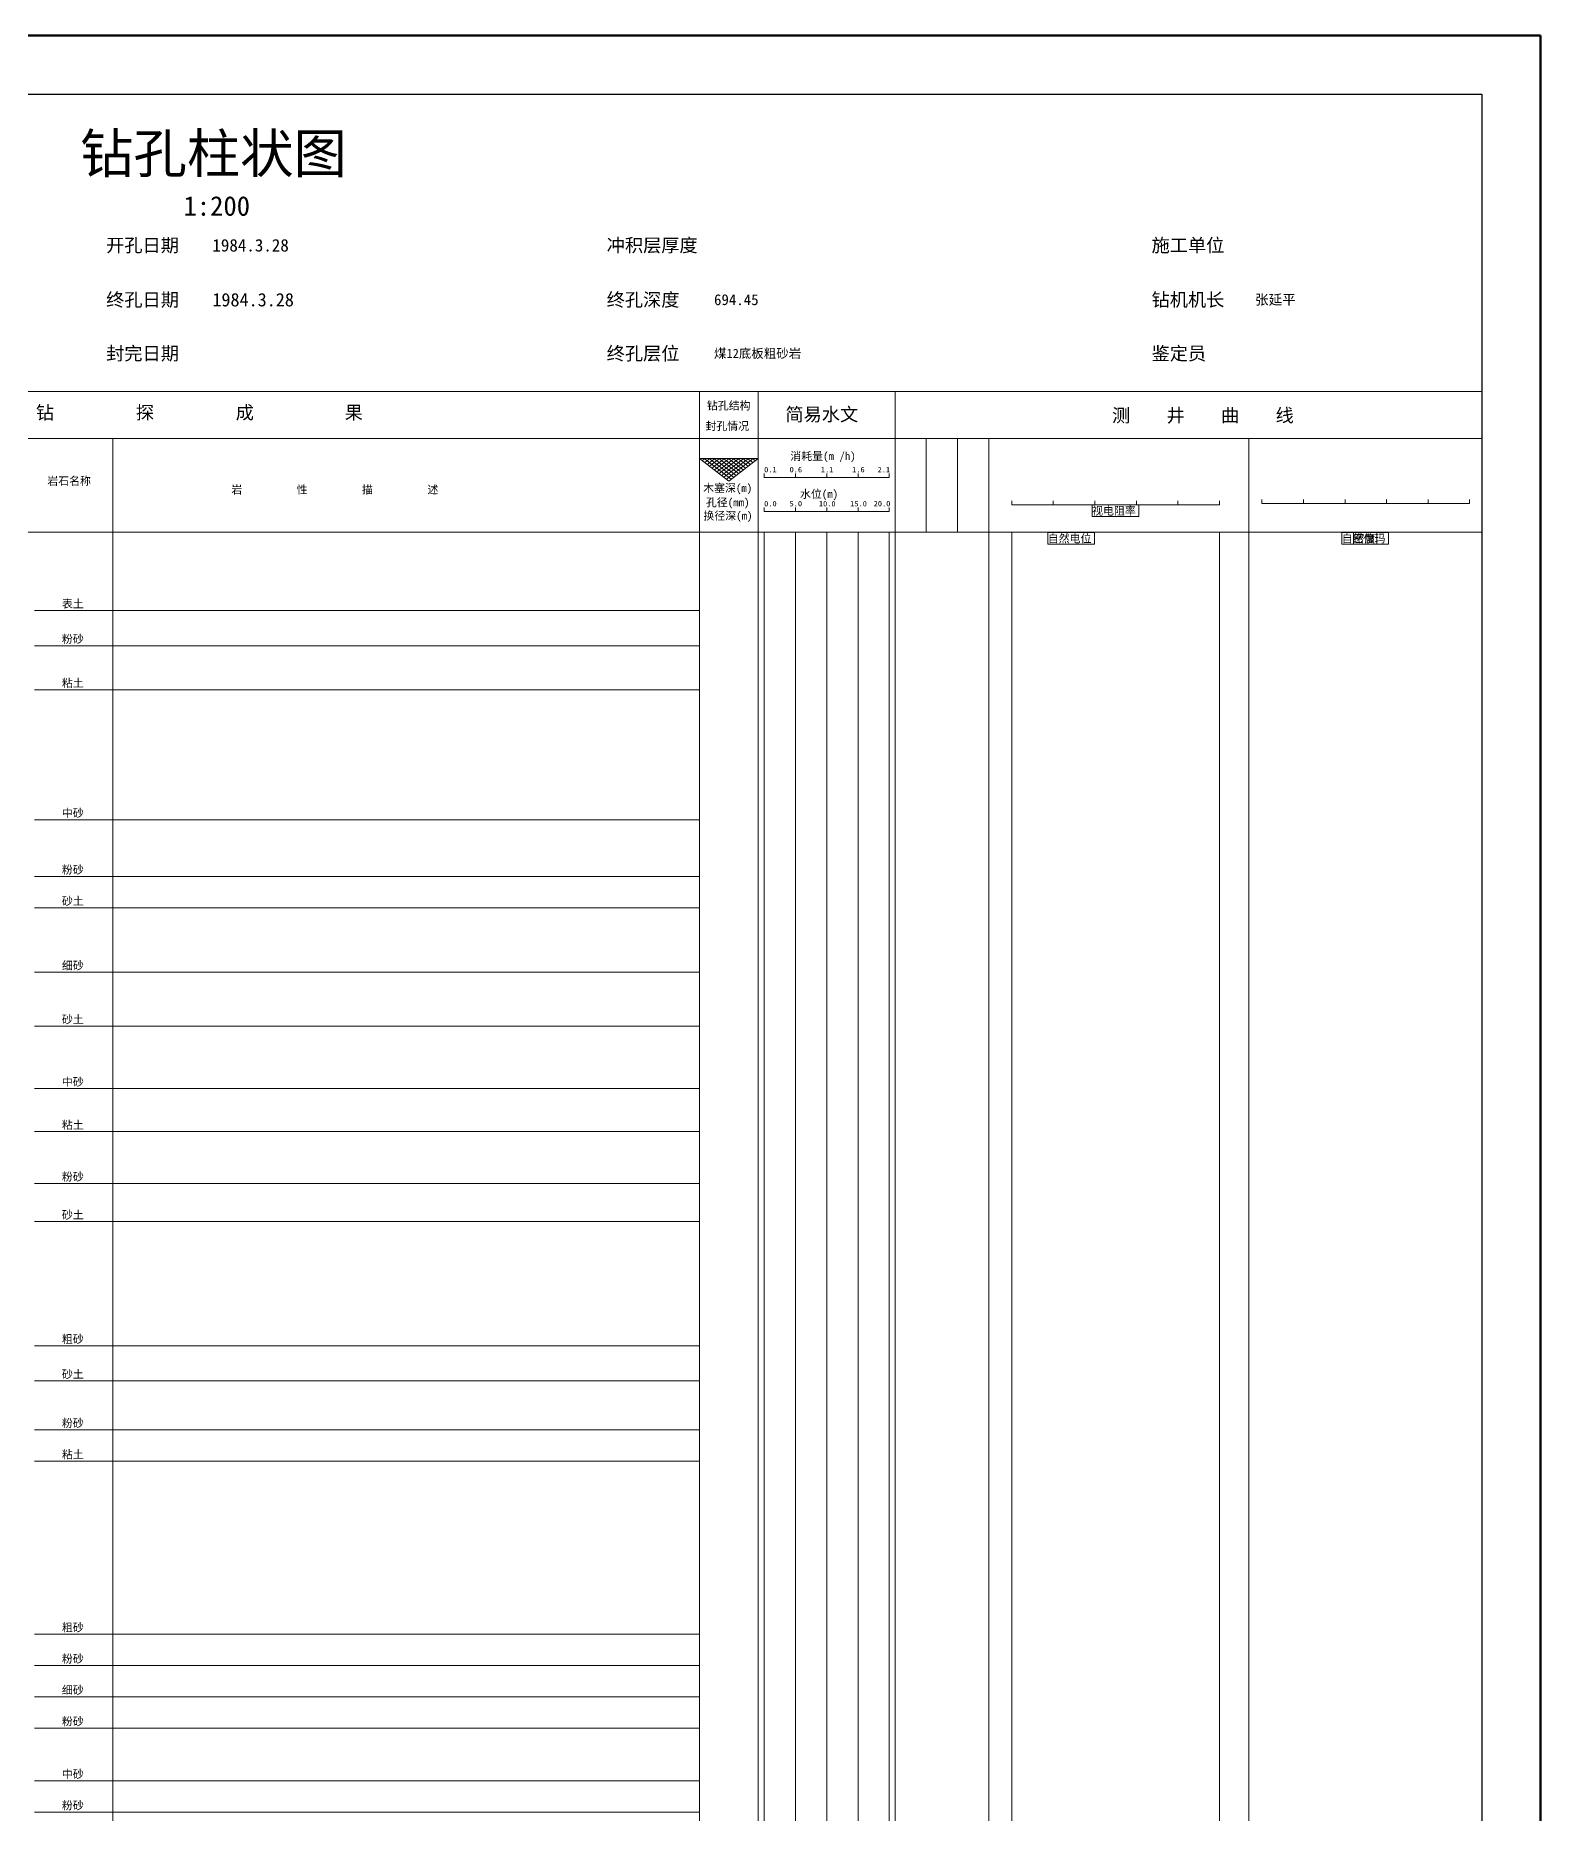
# Model space of a CAD drawing. Header units: inches. Extents: x -27 to 109, y -724 to 26.
# Drawn here: x 31.9 to 108.9, y -64.6 to 26.3 of the extents above; entities that cross this region are included whole.
import ezdxf

# ---------------------------------------------------------------- set-up
doc = ezdxf.new("R2010")
doc.units = ezdxf.units.IN
doc.header["$MEASUREMENT"] = 0
doc.layers.get('0').update_dxf_attribs({"lineweight": 0})
for name, color, linetype, lineweight, true_color in [('密度', 2, 'Continuous', 0, 0xffff00), ('自然伽玛', 5, 'Continuous', 0, 0x0000ff), ('自然电位', 1, 'Continuous', 0, 0xff0000), ('视电阻率', 3, 'Continuous', 0, 0x00ff00)]:
    doc.layers.add(name, color=color, linetype=linetype, lineweight=lineweight, true_color=true_color)
doc.styles.add('宋体', font='')
doc.styles.add('黑体', font='')
doc.styles.get('宋体').set_extended_font_data('宋体')
doc.styles.get('黑体').set_extended_font_data('黑体')

msp = doc.modelspace()

# ---------------------------------------------------------------- linework, layer by layer
at = {"lineweight": 100}
for p, q in [((-26.918, 26.296), (108.882, 26.296)), ((108.882, 26.296), (108.882, -724.212))]:
    msp.add_line(p, q, dxfattribs=at)
at = {"lineweight": 30}
for p, q in [((-23.918, 23.296), (105.882, 23.296)), ((105.882, 23.296), (105.882, -721.212))]:
    msp.add_line(p, q, dxfattribs=at)
at = {"lineweight": 15}
for p, q in [((69.19, 3.698), (69.19, 3.898)), ((70.79, 3.698), (70.79, 3.898)), ((72.39, 3.698), (72.39, 3.898)), ((73.99, 3.698), (73.99, 3.898)), ((75.59, 3.698), (75.59, 3.898)), ((69.19, 1.958), (69.19, 2.158)), ((70.79, 1.958), (70.79, 2.158)), ((72.39, 1.958), (72.39, 2.158)), ((73.99, 1.958), (73.99, 2.158)), ((75.59, 1.958), (75.59, 2.158)), ((81.851, 2.304), (81.851, 2.504)), ((81.851, 2.304), (92.466, 2.304)), ((83.974, 2.304), (83.974, 2.504)), ((86.097, 2.304), (86.097, 2.504)), ((88.22, 2.304), (88.22, 2.504)), ((90.343, 2.304), (90.343, 2.504)), ((92.466, 2.304), (92.466, 2.504)), ((94.645, 2.366), (94.645, 2.566)), ((94.645, 2.366), (105.259, 2.366)), ((96.768, 2.366), (96.768, 2.566)), ((98.891, 2.366), (98.891, 2.566)), ((101.013, 2.366), (101.013, 2.566)), ((103.136, 2.366), (103.136, 2.566)), ((105.259, 2.366), (105.259, 2.566)), ((-23.918, 0.896), (105.882, 0.896))]:
    msp.add_line(p, q, dxfattribs=at)
at = {"linetype": 'Continuous', "lineweight": 15}
for p, q in [((35.882, 0.896), (35.882, -693.554)), ((65.882, 0.896), (65.882, -693.554)), ((68.882, 0.896), (68.882, -693.554)), ((69.19, 0.896), (69.19, -693.554)), ((69.19, 0.896), (69.19, -693.554)), ((70.79, 0.896), (70.79, -693.554)), ((70.79, 0.896), (70.79, -693.554)), ((72.39, 0.896), (72.39, -693.554)), ((72.39, 0.896), (72.39, -693.554)), ((73.99, 0.896), (73.99, -693.554)), ((73.99, 0.896), (73.99, -693.554)), ((75.59, 0.896), (75.59, -693.554)), ((75.59, 0.896), (75.59, -693.554)), ((75.882, 0.896), (75.882, -693.554)), ((31.882, -3.104), (35.882, -3.104)), ((35.882, -3.104), (65.882, -3.104)), ((31.882, -4.904), (35.882, -4.904)), ((35.882, -4.904), (65.882, -4.904)), ((31.882, -7.154), (35.882, -7.154)), ((35.882, -7.154), (65.882, -7.154)), ((31.882, -13.804), (35.882, -13.804)), ((35.882, -13.804), (65.882, -13.804)), ((31.882, -16.704), (35.882, -16.704)), ((35.882, -16.704), (65.882, -16.704)), ((31.882, -18.304), (35.882, -18.304)), ((35.882, -18.304), (65.882, -18.304)), ((31.882, -21.604), (35.882, -21.604)), ((35.882, -21.604), (65.882, -21.604)), ((31.882, -24.354), (35.882, -24.354)), ((35.882, -24.354), (65.882, -24.354)), ((31.882, -27.554), (35.882, -27.554)), ((35.882, -27.554), (65.882, -27.554)), ((31.882, -29.754), (35.882, -29.754)), ((35.882, -29.754), (65.882, -29.754)), ((31.882, -32.404), (35.882, -32.404)), ((35.882, -32.404), (65.882, -32.404)), ((31.882, -34.354), (35.882, -34.354)), ((35.882, -34.354), (65.882, -34.354)), ((31.882, -40.704), (35.882, -40.704)), ((35.882, -40.704), (65.882, -40.704)), ((31.882, -42.504), (35.882, -42.504)), ((35.882, -42.504), (65.882, -42.504)), ((31.882, -45.004), (35.882, -45.004)), ((35.882, -45.004), (65.882, -45.004)), ((31.882, -46.604), (35.882, -46.604)), ((35.882, -46.604), (65.882, -46.604)), ((31.882, -55.454), (35.882, -55.454)), ((35.882, -55.454), (65.882, -55.454)), ((31.882, -57.054), (35.882, -57.054)), ((35.882, -57.054), (65.882, -57.054)), ((31.882, -58.654), (35.882, -58.654)), ((35.882, -58.654), (65.882, -58.654)), ((31.882, -60.254), (35.882, -60.254)), ((35.882, -60.254), (65.882, -60.254)), ((31.882, -62.954), (35.882, -62.954)), ((35.882, -62.954), (65.882, -62.954)), ((31.882, -64.554), (35.882, -64.554)), ((35.882, -64.554), (65.882, -64.554))]:
    msp.add_line(p, q, dxfattribs=at)
at = {"lineweight": 30}
msp.add_lwpolyline([(105.882, 23.296), (105.882, -39.104)], dxfattribs=at)
at = {"lineweight": 15}
for points in [[(-23.918, 8.096), (105.882, 8.096)], [(65.882, 8.096), (65.882, 0.896)], [(68.882, 8.096), (68.882, 0.896)], [(75.882, 8.096), (75.882, 0.896)], [(-23.918, 5.696), (105.882, 5.696)], [(35.882, 5.696), (35.882, 0.896)], [(77.482, 5.696), (77.482, 0.896)], [(79.082, 5.696), (79.082, 0.896)], [(80.682, 5.696), (80.682, 0.896)], [(93.964, 5.696), (93.964, 0.896)], [(65.882, 4.67), (68.882, 4.67)], [(65.882, 4.67), (67.382, 3.517)], [(66.028, 4.557), (66.173, 4.67)], [(66.128, 4.67), (67.505, 3.612)], [(66.151, 4.463), (66.42, 4.67)], [(66.274, 4.368), (66.666, 4.67)], [(66.374, 4.67), (67.628, 3.706)], [(66.397, 4.274), (66.912, 4.67)], [(66.52, 4.179), (67.158, 4.67)], [(66.62, 4.67), (67.751, 3.801)], [(66.643, 4.085), (67.404, 4.67)], [(66.766, 3.99), (67.651, 4.67)], [(66.866, 4.67), (67.874, 3.895)], [(66.889, 3.895), (67.897, 4.67)], [(67.012, 3.801), (68.143, 4.67)], [(67.113, 4.67), (67.997, 3.99)], [(67.135, 3.706), (68.389, 4.67)], [(67.259, 3.612), (68.635, 4.67)], [(67.359, 4.67), (68.12, 4.085)], [(67.382, 3.517), (68.882, 4.67)], [(67.605, 4.67), (68.243, 4.179)], [(67.851, 4.67), (68.366, 4.274)], [(68.097, 4.67), (68.49, 4.368)], [(68.344, 4.67), (68.613, 4.463)], [(68.59, 4.67), (68.736, 4.557)], [(68.836, 4.67), (68.859, 4.652)], [(69.19, 3.698), (75.59, 3.698)], [(69.19, 1.958), (75.59, 1.958)]]:
    msp.add_lwpolyline(points, dxfattribs=at)
at = {"layer": '密度'}
msp.add_lwpolyline([(99.323, 0.286), (99.323, 0.885), (100.52, 0.885), (100.52, 0.286), (99.323, 0.286)], dxfattribs=at)
at = {"layer": '自然伽玛', "linetype": 'Continuous', "lineweight": 15}
msp.add_line((105.882, 0.896), (105.882, -693.554), dxfattribs=at)
at = {"layer": '自然伽玛'}
msp.add_lwpolyline([(98.723, 0.286), (98.723, 0.885), (101.117, 0.885), (101.117, 0.286), (98.723, 0.286)], dxfattribs=at)
at = {"layer": '自然电位', "linetype": 'Continuous', "lineweight": 15}
for p, q in [((80.682, 0.896), (80.682, -693.554)), ((93.964, 0.896), (93.964, -693.554))]:
    msp.add_line(p, q, dxfattribs=at)
at = {"layer": '自然电位'}
msp.add_lwpolyline([(83.69, 0.286), (83.69, 0.885), (86.084, 0.885), (86.084, 0.286), (83.69, 0.286)], dxfattribs=at)
at = {"layer": '视电阻率', "linetype": 'Continuous', "lineweight": 15}
for p, q in [((81.851, 0.896), (81.851, -693.554)), ((92.466, 0.896), (92.466, -693.554))]:
    msp.add_line(p, q, dxfattribs=at)
at = {"layer": '视电阻率'}
msp.add_lwpolyline([(85.959, 1.704), (85.959, 2.303), (88.353, 2.303), (88.353, 1.704), (85.959, 1.704)], dxfattribs=at)

# ---------------------------------------------------------------- texts
for s, height, style, p in [('钻孔柱状图', 2, '黑体', (34.215, 19.272)), ('1:200', 1, '宋体', (39.501, 17.083)), ('开孔日期', 0.682, '宋体', (35.545, 15.231)), ('冲积层厚度', 0.682, '宋体', (61.138, 15.231)), ('施工单位', 0.682, '宋体', (88.998, 15.231)), ('终孔日期', 0.682, '宋体', (35.545, 12.447)), ('终孔深度', 0.682, '宋体', (61.138, 12.447)), ('钻机机长', 0.682, '宋体', (88.998, 12.447)), ('封完日期', 0.682, '宋体', (35.545, 9.7)), ('终孔层位', 0.682, '宋体', (61.138, 9.7)), ('鉴定员', 0.682, '宋体', (88.998, 9.7)), ('钻         探         成          果', 0.682, '宋体', (31.958, 6.68)), ('钻孔结构', 0.4092, '宋体', (66.26, 7.167)), ('简易水文', 0.682, '宋体', (70.277, 6.585)), ('测    井    曲    线', 0.682, '宋体', (86.978, 6.532)), ('封孔情况', 0.4092, '宋体', (66.187, 6.123)), ('消耗量(m /h)', 0.4092, '宋体', (70.526, 4.585)), ('岩石名称', 0.4092, '宋体', (32.535, 3.314)), ('岩          性          描          述', 0.4092, '宋体', (41.946, 2.87)), ('木塞深(m)', 0.4092, '宋体', (66.071, 2.95)), ('水位(m)', 0.4092, '宋体', (71.021, 2.644)), ('换径深(m)', 0.4092, '宋体', (66.084, 1.535)), ('孔径(mm)', 0.4092, '宋体', (66.212, 2.216)), ('表土', 0.4092, '宋体', (33.283, -2.967)), ('粉砂', 0.4092, '宋体', (33.283, -4.767)), ('粘土', 0.4092, '宋体', (33.283, -7.017)), ('中砂', 0.4092, '宋体', (33.283, -13.667)), ('粉砂', 0.4092, '宋体', (33.283, -16.567)), ('砂土', 0.4092, '宋体', (33.283, -18.167)), ('细砂', 0.4092, '宋体', (33.283, -21.467)), ('砂土', 0.4092, '宋体', (33.283, -24.217)), ('中砂', 0.4092, '宋体', (33.283, -27.417)), ('粘土', 0.4092, '宋体', (33.283, -29.617)), ('粉砂', 0.4092, '宋体', (33.283, -32.267)), ('砂土', 0.4092, '宋体', (33.283, -34.217)), ('粗砂', 0.4092, '宋体', (33.283, -40.567)), ('砂土', 0.4092, '宋体', (33.283, -42.367)), ('粉砂', 0.4092, '宋体', (33.283, -44.867)), ('粘土', 0.4092, '宋体', (33.283, -46.467)), ('粗砂', 0.4092, '宋体', (33.283, -55.317)), ('粉砂', 0.4092, '宋体', (33.283, -56.917)), ('细砂', 0.4092, '宋体', (33.283, -58.517)), ('粉砂', 0.4092, '宋体', (33.283, -60.117)), ('中砂', 0.4092, '宋体', (33.283, -62.817)), ('粉砂', 0.4092, '宋体', (33.283, -64.417))]:
    msp.add_text(s, height=height, dxfattribs=dict(style=style)).set_placement(p)
at = {"color": 7, "style": '宋体'}
for s, height, p in [('1984.3.28', 0.6383, (40.977, 15.253)), ('1984.3.28', 0.6807, (40.977, 12.447)), ('694.45', 0.5584, (66.626, 12.511)), ('张延平', 0.5095, (94.289, 12.536)), ('煤12底板粗砂岩', 0.467, (66.626, 9.811)), ('0.1', 0.2728, (69.19, 3.961)), ('0.6', 0.2728, (70.49, 3.961)), ('1.1', 0.2728, (72.09, 3.961)), ('1.6', 0.2728, (73.69, 3.961)), ('2.1', 0.2728, (74.99, 3.961)), ('0.0', 0.2728, (69.19, 2.222)), ('5.0', 0.2728, (70.49, 2.222)), ('10.0', 0.2728, (71.99, 2.222)), ('15.0', 0.2728, (73.59, 2.222)), ('20.0', 0.2728, (74.79, 2.222))]:
    msp.add_text(s, height=height, dxfattribs=at).set_placement(p)
at = {"layer": '密度', "style": '宋体'}
msp.add_text('密度', height=0.4092, dxfattribs=at).set_placement((99.323, 0.37))
at = {"layer": '自然伽玛', "style": '宋体'}
msp.add_text('自然伽玛', height=0.4092, dxfattribs=at).set_placement((98.723, 0.37))
at = {"layer": '自然电位', "style": '宋体'}
msp.add_text('自然电位', height=0.4092, dxfattribs=at).set_placement((83.69, 0.37))
at = {"layer": '视电阻率', "style": '宋体'}
msp.add_text('视电阻率', height=0.4092, dxfattribs=at).set_placement((85.959, 1.788))

doc.saveas('drawing.dxf')
